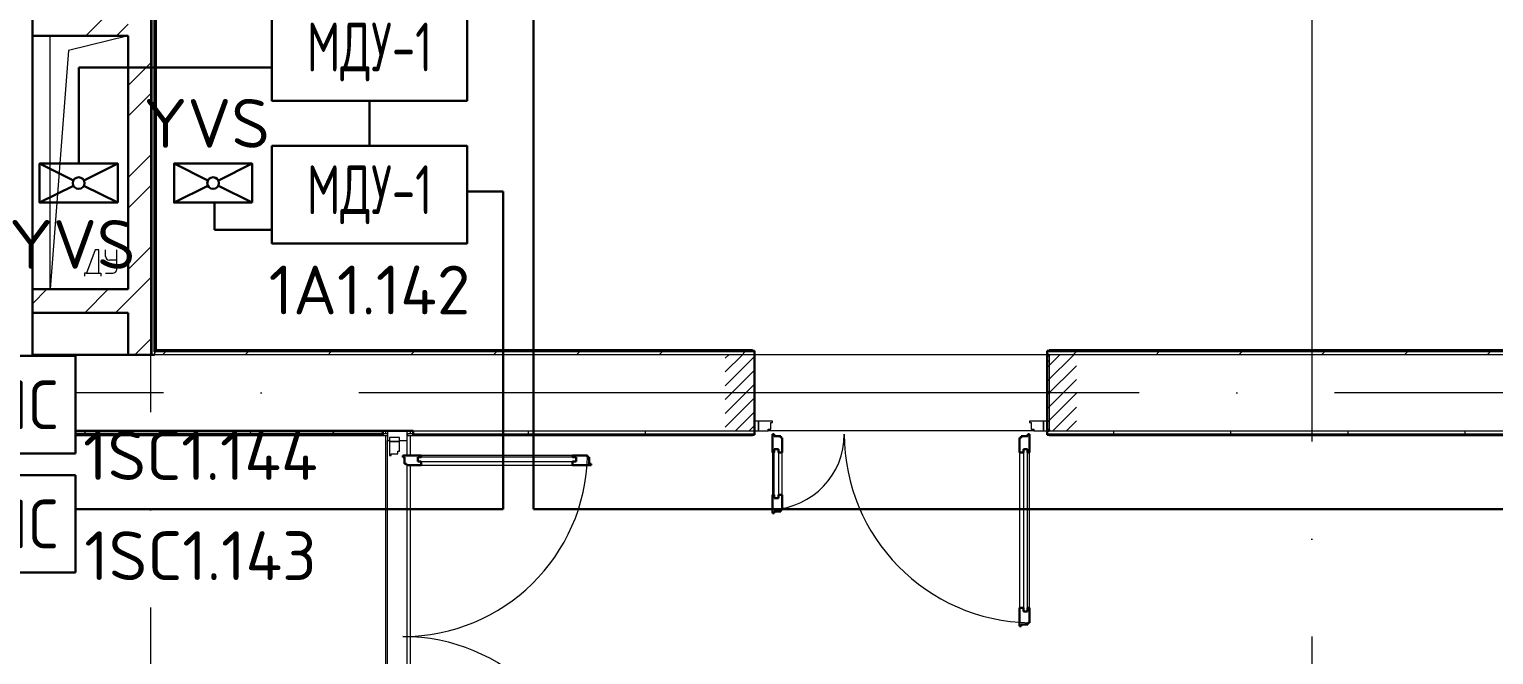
# Model space of a CAD drawing. Header units: millimetres. Extents: x -1073752 to 1436911, y -1379358 to 94781.
# Drawn here: x -1033325 to -1025821, y -1123731 to -1120525 of the extents above; entities that cross this region are included whole.
import ezdxf
from ezdxf.enums import TextEntityAlignment as Align

# ---------------------------------------------------------------- set-up
doc = ezdxf.new("R2010")
doc.units = ezdxf.units.MM
doc.set_wipeout_variables(frame=1)
doc.linetypes.add('ADSK_Линия сетки', pattern=[25, 20, -2.5, 0, -2.5])
doc.linetypes.add('ADSK_Штриховая_ш2 п1_5', pattern=[4.5, 3, -1.5])
for name, color, linetype, lineweight in [('RC-Дымоудаление', 1, 'Continuous', 30), ('RC-Прочее_оборудование', 1, 'Continuous', 30), ('Витраж', 7, 'Continuous', 9), ('Двери', 252, 'Continuous', 9), ('лс', 5, 'Continuous', 30), ('Ограждение', 252, 'Continuous', 9), ('Оси', 252, 'Continuous', 9), ('Перекрытие', 252, 'Continuous', 18), ('Стены внутренние', 7, 'Continuous', 18), ('Стены наружные', 7, 'Continuous', 18), ('Стены штриховка', 7, 'Continuous', 9)]:
    doc.layers.add(name, color=color, linetype=linetype, lineweight=lineweight)
doc.layers.add('RC-Позиционные_обозначения', color=7, linetype='Continuous')
doc.layers.add('RC-Таблицы', color=7, linetype='Continuous')
doc.layers.add('Двери открывание', color=7, linetype='Continuous', lineweight=9, true_color=0xc0c0c0)
doc.styles.add('ICOCPEUR', font='isocpeur.ttf', dxfattribs={"height": 250})
doc.styles.add('ISOCPEUR', font='isocpeur.ttf', dxfattribs={"height": 250})
doc.styles.add('RubezhCAD', font='isocpeur.ttf')
doc.styles.get("Standard").update_dxf_attribs({"font": 'arial.ttf'})

# ---------------------------------------------------------------- blocks, each defined once
blk = doc.blocks.new('3 этаж')
at = {"color": 251, "lineweight": 18, "true_color": 0x636466}
for p, q in [((268430.8, -8633.4), (268430.8, -7333.4)), ((268830.8, -7333.4), (268525.4, -7409.6)), ((268525.4, -7409.6), (268430.8, -8633.4)), ((268661.5, -8430.9), (268617.6, -8550.8)), ((268681.1, -8430.9), (268661.5, -8430.9)), ((268680.9, -8550.9), (268681.1, -8430.9)), ((268715.2, -8464.3), (268715.2, -8431)), ((268772.5, -8531.1), (268772.6, -8431.1)), ((268607.6, -8550.8), (268607.6, -8565.8)), ((268617.6, -8550.8), (268607.6, -8550.8)), ((268617.6, -8550.8), (268680.9, -8550.9)), ((268680.9, -8550.9), (268690.9, -8550.9)), ((268690.9, -8550.9), (268690.9, -8565.9)), ((268715.1, -8551), (268752.4, -8551)), ((268772.5, -8484.4), (268735.2, -8484.3))]:
    blk.add_line(p, q, dxfattribs=at)
for centre, start, end in [((268735.2, -8464.3), 179.91297, 269.91297), ((268752.5, -8531), 269.91297, 359.91297)]:
    blk.add_arc(centre, 20, start, end, dxfattribs=at)
at = {"layer": 'Витраж', "color": 251, "lineweight": 18, "true_color": 0x636466}
for p, q in [((270160.8, -9358.4), (270160.8, -9408.4)), ((270260.8, -9358.4), (270160.8, -9358.4)), ((270260.8, -9408.4), (270260.8, -9358.4)), ((270160.8, -9408.4), (270170.8, -9408.4)), ((270220.8, -9408.4), (270260.8, -9408.4))]:
    blk.add_line(p, q, dxfattribs=at)
at = {"layer": 'Витраж', "color": 251, "true_color": 0x636466}
for p, q in [((270160.8, -11413.4), (270160.8, -9408.4)), ((270260.8, -9485.4), (270260.8, -9408.4)), ((270260.8, -11291.4), (270260.8, -9535.4))]:
    blk.add_line(p, q, dxfattribs=at)
at = {"layer": 'Двери', "color": 251, "linetype": 'Continuous', "lineweight": 18, "true_color": 0x636466}
for p, q in [((271979.4, -8968.4), (271890.8, -9057.1)), ((271908.7, -8968.4), (271890.8, -8986.4)), ((272040.8, -8977.8), (271890.8, -9127.8)), ((273676.5, -8968.4), (273540.8, -9104.1)), ((273605.8, -8968.4), (273540.8, -9033.4)), ((272040.8, -9048.5), (271890.8, -9198.5)), ((273690.8, -9024.8), (273540.8, -9174.8)), ((272040.8, -9119.2), (271890.8, -9269.2)), ((273690.8, -9095.6), (273540.8, -9245.6)), ((272040.8, -9189.9), (271890.8, -9339.9)), ((273690.8, -9166.3), (273540.8, -9316.3)), ((272040.8, -9260.6), (271943, -9358.4)), ((273690.8, -9237), (273569.3, -9358.4)), ((272040.8, -9331.3), (272013.7, -9358.4)), ((273690.8, -9307.7), (273640, -9358.4))]:
    blk.add_line(p, q, dxfattribs=at)
at = {"layer": 'Двери', "color": 251, "linetype": 'ADSK_Штриховая_ш2 п1_5', "true_color": 0x636466}
for p, q in [((272040.8, -8968.4), (271890.8, -8968.4)), ((272040.8, -9358.4), (272040.8, -8968.4)), ((273690.8, -8968.4), (273540.8, -8968.4)), ((273540.8, -8968.4), (273540.8, -9358.4)), ((271890.8, -9358.4), (272040.8, -9358.4)), ((273540.8, -9358.4), (273690.8, -9358.4))]:
    blk.add_line(p, q, dxfattribs=at)
at = {"layer": 'Двери', "color": 251, "true_color": 0x636466}
for p, q in [((272040.8, -9308.4), (272040.8, -9358.4)), ((272060.8, -9308.4), (272040.8, -9308.4)), ((272040.8, -9358.4), (272060.8, -9358.4)), ((272060.8, -9358.4), (272060.8, -9308.4)), ((272132.8, -9308.4), (272060.8, -9308.4)), ((272060.8, -9308.4), (272060.8, -9358.4)), ((272060.8, -9358.4), (272109.8, -9358.4)), ((272109.8, -9358.4), (272109.8, -9350.4)), ((272109.8, -9350.4), (272123.8, -9350.4)), ((272123.8, -9350.4), (272123.8, -9316.4)), ((272123.8, -9316.4), (272132.8, -9316.4)), ((272132.8, -9316.4), (272132.8, -9308.4)), ((273520.8, -9308.4), (273448.8, -9308.4)), ((273448.8, -9308.4), (273448.8, -9316.4)), ((273448.8, -9316.4), (273457.8, -9316.4)), ((273457.8, -9316.4), (273457.8, -9350.4)), ((273457.8, -9350.4), (273471.8, -9350.4)), ((273471.8, -9350.4), (273471.8, -9358.4)), ((273471.8, -9358.4), (273520.8, -9358.4)), ((273540.8, -9308.4), (273520.8, -9308.4)), ((273520.8, -9308.4), (273520.8, -9358.4)), ((273520.8, -9358.4), (273520.8, -9308.4)), ((273520.8, -9358.4), (273540.8, -9358.4)), ((273540.8, -9358.4), (273540.8, -9308.4)), ((270220.8, -9393.4), (270170.8, -9393.4)), ((270170.8, -9393.4), (270170.8, -9413.4)), ((270170.8, -9413.4), (270220.8, -9413.4)), ((270220.8, -9413.4), (270170.8, -9413.4)), ((270170.8, -9413.4), (270170.8, -9485.4)), ((270220.8, -9413.4), (270220.8, -9393.4)), ((270220.8, -9462.4), (270220.8, -9413.4)), ((272141.8, -9452.4), (272162.8, -9452.4)), ((272141.8, -9704.4), (272141.8, -9452.4)), ((272162.8, -9452.4), (272162.8, -9704.4)), ((273418.8, -9452.4), (273418.8, -10284.4)), ((273439.8, -9452.4), (273418.8, -9452.4)), ((273439.8, -10284.4), (273439.8, -9452.4)), ((270170.8, -9485.4), (270178.8, -9485.4)), ((270178.8, -9485.4), (270178.8, -9476.4)), ((270178.8, -9476.4), (270212.8, -9476.4)), ((270212.8, -9476.4), (270212.8, -9462.4)), ((270212.8, -9462.4), (270220.8, -9462.4)), ((270314.8, -9494.4), (270314.8, -9515.4)), ((271126.8, -9494.4), (270314.8, -9494.4)), ((270314.8, -9515.4), (271126.8, -9515.4)), ((271108.8, -9485.4), (270332.8, -9485.4)), ((271126.8, -9515.4), (271126.8, -9494.4)), ((272132.8, -9470.4), (272132.8, -9686.4)), ((272182.8, -9686.4), (272182.8, -9470.4)), ((273398.8, -9470.4), (273398.8, -10266.4)), ((273448.8, -10266.4), (273448.8, -9470.4)), ((270332.8, -9535.4), (271108.8, -9535.4)), ((272162.8, -9704.4), (272141.8, -9704.4)), ((273418.8, -10284.4), (273439.8, -10284.4))]:
    blk.add_line(p, q, dxfattribs=at)
at = {"layer": 'Двери', "color": 251, "lineweight": 30, "true_color": 0x636466}
for p, q in [((272140.8, -9376.4), (272132.8, -9376.4)), ((272132.8, -9376.4), (272132.8, -9470.4)), ((272140.8, -9385.4), (272140.8, -9376.4)), ((273448.8, -9376.4), (273440.8, -9376.4)), ((273440.8, -9376.4), (273440.8, -9385.4)), ((273448.8, -9470.4), (273448.8, -9376.4)), ((272174.8, -9385.4), (272140.8, -9385.4)), ((272141.8, -9452.4), (272141.8, -9470.4)), ((272162.8, -9452.4), (272141.8, -9452.4)), ((272162.8, -9470.4), (272162.8, -9452.4)), ((272174.8, -9394.4), (272174.8, -9385.4)), ((272182.8, -9394.4), (272174.8, -9394.4)), ((272182.8, -9470.4), (272182.8, -9394.4)), ((273406.8, -9394.4), (273398.8, -9394.4)), ((273398.8, -9394.4), (273398.8, -9470.4)), ((273406.8, -9385.4), (273406.8, -9394.4)), ((273440.8, -9385.4), (273406.8, -9385.4)), ((273418.8, -9470.4), (273418.8, -9452.4)), ((273418.8, -9452.4), (273439.8, -9452.4)), ((273439.8, -9452.4), (273439.8, -9470.4)), ((270332.8, -9485.4), (270238.8, -9485.4)), ((270238.8, -9485.4), (270238.8, -9493.4)), ((270238.8, -9493.4), (270247.8, -9493.4)), ((270247.8, -9493.4), (270247.8, -9527.4)), ((270247.8, -9527.4), (270256.8, -9527.4)), ((270256.8, -9527.4), (270256.8, -9535.4)), ((270314.8, -9494.4), (270332.8, -9494.4)), ((270314.8, -9515.4), (270314.8, -9494.4)), ((270332.8, -9515.4), (270314.8, -9515.4)), ((270332.8, -9494.4), (270332.8, -9485.4)), ((270332.8, -9535.4), (270332.8, -9515.4)), ((271184.8, -9485.4), (271108.8, -9485.4)), ((271108.8, -9494.4), (271108.8, -9485.4)), ((271126.8, -9494.4), (271108.8, -9494.4)), ((271108.8, -9515.4), (271126.8, -9515.4)), ((271108.8, -9535.4), (271108.8, -9515.4)), ((271126.8, -9515.4), (271126.8, -9494.4)), ((271184.8, -9493.4), (271184.8, -9485.4)), ((271193.8, -9493.4), (271184.8, -9493.4)), ((271193.8, -9527.4), (271193.8, -9493.4)), ((271202.8, -9527.4), (271193.8, -9527.4)), ((271202.8, -9535.4), (271202.8, -9527.4)), ((272141.8, -9470.4), (272132.8, -9470.4)), ((272182.8, -9470.4), (272162.8, -9470.4)), ((273398.8, -9470.4), (273418.8, -9470.4)), ((273439.8, -9470.4), (273448.8, -9470.4)), ((270256.8, -9535.4), (270332.8, -9535.4)), ((271108.8, -9535.4), (271202.8, -9535.4)), ((272132.8, -9686.4), (272132.8, -9780.4)), ((272141.8, -9686.4), (272132.8, -9686.4)), ((272141.8, -9704.4), (272141.8, -9686.4)), ((272162.8, -9704.4), (272141.8, -9704.4)), ((272162.8, -9686.4), (272162.8, -9704.4)), ((272182.8, -9686.4), (272162.8, -9686.4)), ((272182.8, -9762.4), (272182.8, -9686.4)), ((272132.8, -9780.4), (272140.8, -9780.4)), ((272140.8, -9780.4), (272140.8, -9771.4)), ((272140.8, -9771.4), (272174.8, -9771.4)), ((272174.8, -9771.4), (272174.8, -9762.4)), ((272174.8, -9762.4), (272182.8, -9762.4)), ((273398.8, -10266.4), (273398.8, -10360.4)), ((273398.8, -10266.4), (273418.8, -10266.4)), ((273418.8, -10266.4), (273418.8, -10284.4)), ((273439.8, -10266.4), (273448.8, -10266.4)), ((273439.8, -10284.4), (273439.8, -10266.4)), ((273448.8, -10342.4), (273448.8, -10266.4)), ((273406.8, -10360.4), (273406.8, -10351.4)), ((273406.8, -10351.4), (273440.8, -10351.4)), ((273418.8, -10284.4), (273439.8, -10284.4)), ((273440.8, -10351.4), (273440.8, -10342.4)), ((273440.8, -10342.4), (273448.8, -10342.4)), ((273398.8, -10360.4), (273406.8, -10360.4))]:
    blk.add_line(p, q, dxfattribs=at)
at = {"layer": 'Двери открывание', "color": 251, "true_color": 0x636466}
for centre, radius, start, end in [((272114.8, -9376.4), 386, 272.67279, 0), ((273466.8, -9376.4), 966, 180, 268.93231), ((270238.8, -9467.4), 946, 270, 358.90974), ((270238.8, -11359.4), 946, 1.09026, 90)]:
    blk.add_arc(centre, radius, start, end, dxfattribs=at)
at = {"layer": 'Ограждение', "color": 251, "true_color": 0x636466}
for p, q in [((268975.8, -8943.4), (268975.8, -3163.4)), ((268975.8, -8943.4), (268970.8, -8948.4)), ((272030.8, -8943.4), (268975.8, -8943.4)), ((272030.8, -8943.4), (272030.8, -8948.5)), ((273550.8, -8948.4), (273550.8, -8943.4)), ((278062.5, -8943.4), (273550.8, -8943.4)), ((270160.8, -9373.4), (270136.2, -9373.4)), ((270263.7, -9383.4), (270263.7, -9373.4)), ((270291.2, -9373.4), (270263.7, -9373.4)), ((272030.8, -9378.4), (272030.8, -9383.4)), ((273550.8, -9383.4), (273550.8, -9378.4)), ((266905.8, -9383.4), (270160.8, -9383.4)), ((270263.7, -9383.4), (272030.8, -9383.4)), ((273550.8, -9383.4), (285030.8, -9383.4))]:
    blk.add_line(p, q, dxfattribs=at)
at = {"layer": 'Оси', "color": 251, "linetype": 'ADSK_Линия сетки', "ltscale": 200, "true_color": 0x636466}
for p, q in [((274895.8, 34587.2), (274895.8, -31389.6)), ((268945.8, -263.4), (268945.8, -31389.6)), ((314013.1, -9163.4), (237073.5, -9163.4))]:
    blk.add_line(p, q, dxfattribs=at)
at = {"layer": 'Перекрытие', "color": 251, "true_color": 0x636466}
blk.add_line((268430.8, -8633.4), (268430.8, -7333.4), dxfattribs=at)
at = {"layer": 'Стены внутренние', "color": 251, "lineweight": 30, "true_color": 0x636466}
for p, q in [((268340.8, -8633.4), (268340.8, -7333.4)), ((268340.8, -8968.4), (268340.8, -8753.4)), ((268830.8, -8968.4), (268340.8, -8968.4)), ((268965.8, -8968.4), (268950.8, -8968.4)), ((272040.8, -9358.4), (272040.8, -8968.4)), ((273550.8, -8968.4), (273550.8, -8973.4)), ((270136.2, -9358.4), (270291.2, -9358.4)), ((273550.8, -9353.4), (273550.8, -9358.4))]:
    blk.add_line(p, q, dxfattribs=at)
at = {"layer": 'Стены внутренние', "color": 251, "true_color": 0x636466}
for p, q in [((273540.8, -8968.4), (268965.8, -8968.4)), ((280310.8, -8968.4), (273550.8, -8968.4)), ((273550.8, -8973.4), (273550.8, -9353.4)), ((270291.2, -9358.4), (272040.8, -9358.4)), ((273471.8, -9358.4), (272109.8, -9358.4)), ((273550.8, -9358.4), (280310.8, -9358.4))]:
    blk.add_line(p, q, dxfattribs=at)
at = {"layer": 'Стены наружные', "color": 251, "lineweight": 30, "true_color": 0x636466}
for p, q in [((268950.8, -8968.4), (268950.8, -3178.4)), ((268965.8, -8953.4), (268965.8, -3163.4)), ((268970.8, -8948.4), (268970.8, -3158.4)), ((268340.8, -7213.4), (268340.8, -7333.4)), ((268340.8, -7333.4), (268830.8, -7333.4)), ((268830.8, -7333.4), (268830.8, -8633.4)), ((268830.8, -8633.4), (268340.8, -8633.4)), ((268340.8, -8633.4), (268340.8, -8753.4)), ((268340.8, -8753.4), (268830.8, -8753.4)), ((268830.8, -8753.4), (268830.8, -8968.4)), ((268830.8, -8968.4), (268950.8, -8968.4)), ((268970.8, -8953.4), (268965.8, -8953.4)), ((272040.8, -8948.4), (268970.8, -8948.4)), ((272040.8, -8968.4), (272040.8, -8948.4)), ((273540.8, -8948.4), (273540.8, -8968.4)), ((285040.8, -8948.4), (273540.8, -8948.4)), ((273540.8, -8968.4), (273550.8, -8968.4)), ((273550.8, -8973.4), (273540.8, -8973.4)), ((273540.8, -8973.4), (273540.8, -9353.4)), ((266910.8, -9378.4), (270136.2, -9378.4)), ((266915.8, -9373.4), (270136.2, -9373.4)), ((270136.2, -9358.4), (267950.8, -9358.4)), ((270136.2, -9378.4), (270136.2, -9358.4)), ((270291.2, -9358.4), (270291.2, -9378.4)), ((270291.2, -9378.4), (272040.8, -9378.4)), ((272040.8, -9378.4), (272040.8, -9358.4)), ((273540.8, -9353.4), (273550.8, -9353.4)), ((273550.8, -9358.4), (273540.8, -9358.4)), ((273540.8, -9358.4), (273540.8, -9378.4)), ((273540.8, -9378.4), (285040.8, -9378.4))]:
    blk.add_line(p, q, dxfattribs=at)
at = {"layer": 'Стены наружные', "color": 251, "linetype": 'Continuous', "lineweight": 9, "true_color": 0x636466}
for p, q in [((268615, -7333.4), (268735, -7213.4)), ((268772.1, -7333.4), (268830.8, -7274.8)), ((268965.8, -7312.5), (268970.8, -7307.5)), ((268965.8, -7383.2), (268970.8, -7378.2)), ((268830.8, -7589.1), (268950.8, -7469.1)), ((268965.8, -7453.9), (268970.8, -7448.9)), ((268965.8, -7524.6), (268970.8, -7519.6)), ((268830.8, -7746.2), (268950.8, -7626.2)), ((268965.8, -7595.3), (268970.8, -7590.3)), ((268965.8, -7666), (268970.8, -7661)), ((268965.8, -7736.7), (268970.8, -7731.7)), ((268965.8, -7807.5), (268970.8, -7802.5)), ((268965.8, -7878.2), (268970.8, -7873.2)), ((268830.8, -8060.5), (268950.8, -7940.5)), ((268965.8, -7948.9), (268970.8, -7943.9)), ((268965.8, -8019.6), (268970.8, -8014.6)), ((268830.8, -8217.7), (268950.8, -8097.7)), ((268965.8, -8090.3), (268970.8, -8085.3)), ((268965.8, -8161), (268970.8, -8156)), ((268965.8, -8231.7), (268970.8, -8226.7)), ((268965.8, -8302.4), (268970.8, -8297.4)), ((268965.8, -8373.1), (268970.8, -8368.1)), ((268830.8, -8532), (268950.8, -8412)), ((268965.8, -8443.9), (268970.8, -8438.9)), ((268965.8, -8514.6), (268970.8, -8509.6)), ((268830.8, -8689.2), (268950.8, -8569.2)), ((268965.8, -8585.3), (268970.8, -8580.3)), ((268340.8, -8707.7), (268415, -8633.4)), ((268609.3, -8753.4), (268729.3, -8633.4)), ((268766.5, -8753.4), (268830.8, -8689.2)), ((268965.8, -8656), (268970.8, -8651)), ((268965.8, -8726.7), (268970.8, -8721.7)), ((268965.8, -8797.4), (268970.8, -8792.4)), ((268865.8, -8968.4), (268950.8, -8883.5)), ((268965.8, -8868.1), (268970.8, -8863.1)), ((268965.8, -8938.8), (268970.8, -8933.8)), ((269006.9, -8968.4), (269021.9, -8953.4)), ((269021.9, -8953.4), (269026.9, -8948.4)), ((269092.6, -8953.4), (269097.6, -8948.4)), ((269163.3, -8953.4), (269168.3, -8948.4)), ((269234, -8953.4), (269239, -8948.4)), ((269304.7, -8953.4), (269309.7, -8948.4)), ((269375.4, -8953.4), (269380.4, -8948.4)), ((269431.1, -8968.4), (269446.1, -8953.4)), ((269446.1, -8953.4), (269451.1, -8948.4)), ((269516.8, -8953.4), (269521.8, -8948.4)), ((269587.6, -8953.4), (269592.6, -8948.4)), ((269658.3, -8953.4), (269663.3, -8948.4)), ((269729, -8953.4), (269734, -8948.4)), ((269799.7, -8953.4), (269804.7, -8948.4)), ((269855.4, -8968.4), (269870.4, -8953.4)), ((269870.4, -8953.4), (269875.4, -8948.4)), ((269941.1, -8953.4), (269946.1, -8948.4)), ((270011.8, -8953.4), (270016.8, -8948.4)), ((270082.5, -8953.4), (270087.5, -8948.4)), ((270153.2, -8953.4), (270158.2, -8948.4)), ((270224, -8953.4), (270229, -8948.4)), ((270279.7, -8968.4), (270294.7, -8953.4)), ((270294.7, -8953.4), (270299.7, -8948.4)), ((270365.4, -8953.4), (270370.4, -8948.4)), ((270436.1, -8953.4), (270441.1, -8948.4)), ((270506.8, -8953.4), (270511.8, -8948.4)), ((270577.5, -8953.4), (270582.5, -8948.4)), ((270648.2, -8953.4), (270653.2, -8948.4)), ((270703.9, -8968.4), (270718.9, -8953.4)), ((270718.9, -8953.4), (270723.9, -8948.4)), ((270789.6, -8953.4), (270794.6, -8948.4)), ((270860.4, -8953.4), (270865.4, -8948.4)), ((270931.1, -8953.4), (270936.1, -8948.4)), ((271001.8, -8953.4), (271006.8, -8948.4)), ((271072.5, -8953.4), (271077.5, -8948.4)), ((271128.2, -8968.4), (271143.2, -8953.4)), ((271143.2, -8953.4), (271148.2, -8948.4)), ((271213.9, -8953.4), (271218.9, -8948.4)), ((271284.6, -8953.4), (271289.6, -8948.4)), ((271355.3, -8953.4), (271360.3, -8948.4)), ((271426, -8953.4), (271431, -8948.4)), ((271496.7, -8953.4), (271501.7, -8948.4)), ((271552.5, -8968.4), (271567.5, -8953.4)), ((271567.5, -8953.4), (271572.5, -8948.4)), ((271638.2, -8953.4), (271643.2, -8948.4)), ((271708.9, -8953.4), (271713.9, -8948.4)), ((271779.6, -8953.4), (271784.6, -8948.4)), ((271850.3, -8953.4), (271855.3, -8948.4)), ((271921, -8953.4), (271926, -8948.4)), ((271976.7, -8968.4), (271991.7, -8953.4)), ((271991.7, -8953.4), (271996.7, -8948.4)), ((273540.8, -9008.1), (273550.8, -8998.1)), ((273540.8, -9008.1), (273550.8, -8998.1)), ((273547.4, -8953.4), (273552.4, -8948.4)), ((273618.1, -8953.4), (273623.1, -8948.4)), ((273673.8, -8968.4), (273688.8, -8953.4)), ((273688.8, -8953.4), (273693.8, -8948.4)), ((273759.5, -8953.4), (273764.5, -8948.4)), ((273830.2, -8953.4), (273835.2, -8948.4)), ((273900.9, -8953.4), (273905.9, -8948.4)), ((273971.6, -8953.4), (273976.6, -8948.4)), ((274042.3, -8953.4), (274047.3, -8948.4)), ((274098, -8968.4), (274113, -8953.4)), ((274113, -8953.4), (274118, -8948.4)), ((274183.8, -8953.4), (274188.8, -8948.4)), ((274254.5, -8953.4), (274259.5, -8948.4)), ((274325.2, -8953.4), (274330.2, -8948.4)), ((274395.9, -8953.4), (274400.9, -8948.4)), ((274466.6, -8953.4), (274471.6, -8948.4)), ((274522.3, -8968.4), (274537.3, -8953.4)), ((274537.3, -8953.4), (274542.3, -8948.4)), ((274608, -8953.4), (274613, -8948.4)), ((274678.7, -8953.4), (274683.7, -8948.4)), ((274749.4, -8953.4), (274754.4, -8948.4)), ((274820.1, -8953.4), (274825.1, -8948.4)), ((274890.9, -8953.4), (274895.9, -8948.4)), ((274946.6, -8968.4), (274961.6, -8953.4)), ((274961.6, -8953.4), (274966.6, -8948.4)), ((275032.3, -8953.4), (275037.3, -8948.4)), ((275103, -8953.4), (275108, -8948.4)), ((275173.7, -8953.4), (275178.7, -8948.4)), ((275244.4, -8953.4), (275249.4, -8948.4)), ((275315.1, -8953.4), (275320.1, -8948.4)), ((275370.8, -8968.4), (275385.8, -8953.4)), ((275385.8, -8953.4), (275390.8, -8948.4)), ((275456.5, -8953.4), (275461.5, -8948.4)), ((275527.3, -8953.4), (275532.3, -8948.4)), ((275598, -8953.4), (275603, -8948.4)), ((275668.7, -8953.4), (275673.7, -8948.4)), ((275739.4, -8953.4), (275744.4, -8948.4)), ((275795.1, -8968.4), (275810.1, -8953.4)), ((275810.1, -8953.4), (275815.1, -8948.4)), ((273540.8, -9165.3), (273550.8, -9155.3)), ((273540.8, -9165.3), (273550.8, -9155.3)), ((268384.7, -9378.4), (268389.7, -9373.4)), ((268455.5, -9378.4), (268460.5, -9373.4)), ((268526.2, -9378.4), (268531.2, -9373.4)), ((268596.9, -9378.4), (268601.9, -9373.4)), ((268601.9, -9373.4), (268616.9, -9358.4)), ((268667.6, -9378.4), (268672.6, -9373.4)), ((268738.3, -9378.4), (268743.3, -9373.4)), ((268809, -9378.4), (268814, -9373.4)), ((268879.7, -9378.4), (268884.7, -9373.4)), ((268950.4, -9378.4), (268955.4, -9373.4)), ((269021.1, -9378.4), (269026.1, -9373.4)), ((269026.1, -9373.4), (269041.1, -9358.4)), ((269091.8, -9378.4), (269096.8, -9373.4)), ((269162.6, -9378.4), (269167.6, -9373.4)), ((269233.3, -9378.4), (269238.3, -9373.4)), ((269304, -9378.4), (269309, -9373.4)), ((269374.7, -9378.4), (269379.7, -9373.4)), ((269445.4, -9378.4), (269450.4, -9373.4)), ((269450.4, -9373.4), (269465.4, -9358.4)), ((269516.1, -9378.4), (269521.1, -9373.4)), ((269586.8, -9378.4), (269591.8, -9373.4)), ((269657.5, -9378.4), (269662.5, -9373.4)), ((269728.2, -9378.4), (269733.2, -9373.4)), ((269799, -9378.4), (269804, -9373.4)), ((269869.7, -9378.4), (269874.7, -9373.4)), ((269874.7, -9373.4), (269889.7, -9358.4)), ((269940.4, -9378.4), (269945.4, -9373.4)), ((270011.1, -9378.4), (270016.1, -9373.4)), ((270081.8, -9378.4), (270086.8, -9373.4)), ((270293.9, -9378.4), (270298.9, -9373.4)), ((270364.6, -9378.4), (270369.6, -9373.4)), ((270435.4, -9378.4), (270440.4, -9373.4)), ((270506.1, -9378.4), (270511.1, -9373.4)), ((270576.8, -9378.4), (270581.8, -9373.4)), ((270647.5, -9378.4), (270652.5, -9373.4)), ((270718.2, -9378.4), (270723.2, -9373.4)), ((270788.9, -9378.4), (270793.9, -9373.4)), ((270859.6, -9378.4), (270864.6, -9373.4)), ((270881.8, -9373.4), (270881.8, -9358.4)), ((270930.3, -9378.4), (270935.3, -9373.4)), ((271001, -9378.4), (271006, -9373.4)), ((271071.7, -9378.4), (271076.7, -9373.4)), ((271142.5, -9378.4), (271147.5, -9373.4)), ((271213.2, -9378.4), (271218.2, -9373.4)), ((271283.9, -9378.4), (271288.9, -9373.4)), ((271354.6, -9378.4), (271359.6, -9373.4)), ((271425.3, -9378.4), (271430.3, -9373.4)), ((271481.8, -9373.4), (271481.8, -9358.4)), ((271496, -9378.4), (271501, -9373.4)), ((271566.7, -9378.4), (271571.7, -9373.4)), ((271637.4, -9378.4), (271642.4, -9373.4)), ((271708.1, -9378.4), (271713.1, -9373.4)), ((271778.9, -9378.4), (271783.9, -9373.4)), ((271849.6, -9378.4), (271854.6, -9373.4)), ((271920.3, -9378.4), (271925.3, -9373.4)), ((271991, -9378.4), (271996, -9373.4)), ((273546.6, -9378.4), (273551.6, -9373.4)), ((273617.3, -9378.4), (273622.3, -9373.4)), ((273688, -9378.4), (273693, -9373.4)), ((273758.8, -9378.4), (273763.8, -9373.4)), ((273829.5, -9378.4), (273834.5, -9373.4)), ((273881.8, -9373.4), (273881.8, -9358.4)), ((273900.2, -9378.4), (273905.2, -9373.4)), ((273970.9, -9378.4), (273975.9, -9373.4)), ((274041.6, -9378.4), (274046.6, -9373.4)), ((274112.3, -9378.4), (274117.3, -9373.4)), ((274183, -9378.4), (274188, -9373.4)), ((274253.7, -9378.4), (274258.7, -9373.4)), ((274324.4, -9378.4), (274329.4, -9373.4)), ((274395.1, -9378.4), (274400.1, -9373.4)), ((274465.9, -9378.4), (274470.9, -9373.4)), ((274481.8, -9373.4), (274481.8, -9358.4)), ((274536.6, -9378.4), (274541.6, -9373.4)), ((274607.3, -9378.4), (274612.3, -9373.4)), ((274678, -9378.4), (274683, -9373.4)), ((274748.7, -9378.4), (274753.7, -9373.4)), ((274819.4, -9378.4), (274824.4, -9373.4)), ((274890.1, -9378.4), (274895.1, -9373.4)), ((274960.8, -9378.4), (274965.8, -9373.4)), ((275031.5, -9378.4), (275036.5, -9373.4)), ((275081.8, -9373.4), (275081.8, -9358.4)), ((275102.3, -9378.4), (275107.3, -9373.4)), ((275173, -9378.4), (275178, -9373.4)), ((275243.7, -9378.4), (275248.7, -9373.4)), ((275314.4, -9378.4), (275319.4, -9373.4)), ((275385.1, -9378.4), (275390.1, -9373.4)), ((275455.8, -9378.4), (275460.8, -9373.4)), ((275526.5, -9378.4), (275531.5, -9373.4)), ((275597.2, -9378.4), (275602.2, -9373.4)), ((275667.9, -9378.4), (275672.9, -9373.4)), ((275681.8, -9373.4), (275681.8, -9358.4)), ((275738.7, -9378.4), (275743.7, -9373.4)), ((275809.4, -9378.4), (275814.4, -9373.4))]:
    blk.add_line(p, q, dxfattribs=at)
at = {"layer": 'Стены наружные', "color": 251, "true_color": 0x636466}
for p, q in [((270151.2, -9373.4), (270151.2, -9358.4)), ((270276.2, -9358.4), (270276.2, -9373.4)), ((270151.2, -11438.4), (270151.2, -9383.4)), ((270276.2, -9383.4), (270276.2, -9485.4)), ((270276.2, -9535.4), (270276.2, -11291.4))]:
    blk.add_line(p, q, dxfattribs=at)
at = {"layer": 'Стены штриховка', "color": 251, "true_color": 0x636466}
for p, q in [((268965.8, -8953.4), (268965.8, -8968.4)), ((272040.8, -8953.4), (268970.8, -8953.4)), ((285040.8, -8953.4), (273540.8, -8953.4)), ((270291.2, -9373.4), (272040.8, -9373.4)), ((273540.8, -9373.4), (285040.8, -9373.4))]:
    blk.add_line(p, q, dxfattribs=at)
blk = doc.blocks.new('РМ-1С')
at = {"layer": 'RC-Прочее_оборудование'}
blk.add_point((0, 0), dxfattribs=at)
blk.add_attdef('PSTN', text='', height=2.5, dxfattribs=at).set_placement((5.515, 2.595), align=Align.BOTTOM_CENTER)
blk.add_wipeout([(4.999, 2.501), (4.999, -2.501), (-4.999, -2.501), (-4.999, 2.501)]).dxf.layer = 'RC-Прочее_оборудование'
blk.add_wipeout([(-4.999, -2.501), (-4.999, 2.501), (4.999, 2.501), (4.999, -2.501)]).dxf.layer = 'RC-Прочее_оборудование'
for p, q in [((-4.999, 2.501), (4.999, 2.501)), ((-4.999, -2.501), (-4.999, 2.501)), ((4.999, 2.501), (4.999, -2.501)), ((4.999, -2.501), (-4.999, -2.501))]:
    blk.add_line(p, q, dxfattribs=at)
at = {"layer": 'RC-Прочее_оборудование', "ltscale": 100, "style": 'ISOCPEUR', "width": 0.9}
blk.add_text('РМ-1С', height=2.5, dxfattribs=at).set_placement((0.001, -0.001), align=Align.MIDDLE)
blk = doc.blocks.new('RC-UGO-MDU-01')
at = {"layer": 'RC-Дымоудаление'}
blk.add_point((0, 0), dxfattribs=at)
blk.add_attdef('PSTN', text='', height=2.5, dxfattribs=at).set_placement((5.821, 2.37), align=Align.BOTTOM_CENTER)
blk.add_wipeout([(4.998, 2.498), (4.998, -2.498), (-4.998, -2.498), (-4.998, 2.498)]).dxf.layer = 'RC-Дымоудаление'
blk.add_wipeout([(-4.998, -2.498), (-4.998, 2.498), (4.998, 2.498), (4.998, -2.498)]).dxf.layer = 'RC-Дымоудаление'
blk.add_lwpolyline([(-4.998, 2.498), (4.998, 2.498), (4.998, -2.498), (-4.998, -2.498), (-4.998, 2.498)], close=True, dxfattribs=at)
at = {"layer": 'RC-Дымоудаление', "ltscale": 100, "style": 'ISOCPEUR', "width": 0.7}
blk.add_text('МДУ-1', height=2.5, dxfattribs=at).set_placement((0, 0), align=Align.MIDDLE)
blk = doc.blocks.new('A$C73BA6E17')
at = {"color": 5, "lineweight": 30}
for points in [[(0, 200), (400, 200), (400, 0), (0, 0), (0, 200)], [(0, 200), (173.2, 113.4)], [(400, 200), (226.8, 113.4)], [(173.2, 86.6), (0, 0)], [(226.8, 86.6), (400, 0)]]:
    blk.add_lwpolyline(points, dxfattribs=at)
blk.add_circle((200, 100), 30, dxfattribs=at)

msp = doc.modelspace()

# ---------------------------------------------------------------- linework, layer by layer
at = {"layer": 'лс'}
for p, q in [((-1030741.4, -1122985.1), (-1030741.4, -1117026.6)), ((-1030896.3, -1121356.1), (-1031216.5, -1121356.1)), ((-1030896.3, -1121356.1), (-1030896.3, -1122985.1)), ((-1030896.3, -1122985.1), (-1033087.6, -1122985.1)), ((-1016020.3, -1122985.1), (-1030741.4, -1122985.1))]:
    msp.add_line(p, q, dxfattribs=at)
at = {"layer": 'лс', "color": 11}
for p, q in [((-1033071.8, -1121213.3), (-1033071.8, -1120721.3)), ((-1033071.8, -1120721.3), (-1032081.5, -1120721.3)), ((-1032376.7, -1121413.3), (-1032376.7, -1121552.5)), ((-1032376.7, -1121552.5), (-1032081.5, -1121552.5))]:
    msp.add_line(p, q, dxfattribs=at)
at = {"layer": 'лс', "color": 5}
msp.add_line((-1031581.7, -1121122.9), (-1031581.7, -1120890.8), dxfattribs=at)

# ---------------------------------------------------------------- block references
msp.add_blockref('3 этаж', (-1301649.5, -1113224.3))
at = {"rotation": 180}
for p in [(-1032871.8, -1121213.3), (-1032183, -1121213.3)]:
    msp.add_blockref('A$C73BA6E17', p, dxfattribs=at)

# ---------------------------------------------------------------- texts
at = {"layer": 'RC-Таблицы', "linetype": 'Continuous', "lineweight": 40, "char_height": 250, "width": 2400, "attachment_point": 5, "style": 'RubezhCAD'}
for insert in [(-1032416.1, -1121006.9), (-1033104.9, -1121627.5)]:
    msp.add_mtext('YVS', dxfattribs=dict(at, insert=insert))

# ---------------------------------------------------------------- next in the draw order: block references
at = {"lineweight": 9}
ref = msp.add_blockref('РМ-1С', (-1033587.4, -1122449.1), dxfattribs=dict(at, xscale=100, yscale=100, zscale=100))
ref.add_attrib('PSTN', '1SC1.144', dxfattribs={"layer": 'RC-Прочее_оборудование', "color": 0, "height": 250, "style": 'ICOCPEUR'}).set_placement((-1032448.1, -1122909.8), align=Align.BOTTOM_CENTER)
at = {"layer": 'RC-Дымоудаление', "color": 4, "linetype": 'Continuous', "lineweight": 40, "ltscale": 15}
ref = msp.add_blockref('RC-UGO-MDU-01', (-1031581.7, -1120641), dxfattribs=dict(at, xscale=100, yscale=100, zscale=100))
ref.add_attrib('PSTN', '1А1.141', dxfattribs={"layer": 'RC-Позиционные_обозначения', "height": 250, "style": 'RubezhCAD'}).set_placement((-1032173.7, -1120324.1), align=Align.BOTTOM_CENTER)
ref = msp.add_blockref('RC-UGO-MDU-01', (-1031581.7, -1121372.7), dxfattribs=dict(at, xscale=100, yscale=100, zscale=100))
ref.add_attrib('PSTN', '1А1.142', dxfattribs={"layer": 'RC-Позиционные_обозначения', "height": 250, "style": 'RubezhCAD'}).set_placement((-1031581.9, -1122061.1), align=Align.BOTTOM_CENTER)

# ---------------------------------------------------------------- next in the draw order: block references
at = {"lineweight": 9}
ref = msp.add_blockref('РМ-1С', (-1033587.5, -1123059.9), dxfattribs=dict(at, xscale=100, yscale=100, zscale=100))
ref.add_attrib('PSTN', '1SC1.143', dxfattribs={"layer": 'RC-Прочее_оборудование', "color": 0, "height": 250, "style": 'ICOCPEUR'}).set_placement((-1032448.2, -1123423.1), align=Align.BOTTOM_CENTER)

doc.saveas('drawing.dxf')
